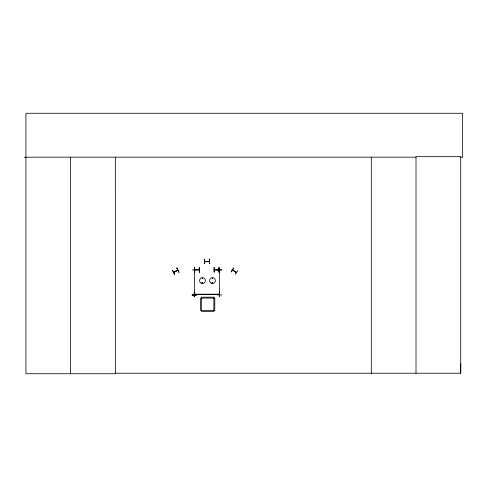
<?xml version="1.0" encoding="UTF-8"?>
<svg xmlns="http://www.w3.org/2000/svg" width="487" height="487" viewBox="0 0 487 487"><rect width="100%" height="100%" fill="white"/><g stroke="black" fill="none" stroke-linecap="round" stroke-linejoin="round"><path stroke-width="0.73" d="M460.373 157.173L462.65 157.173L462.65 113.264L25.921 113.264L25.921 373.736L115.395 373.736L115.334 373.225L460.708 373.225L460.775 363.807M173.676 272.263L174.145 272.251M236.122 272.123C238.563 274.504 225.615 265.312 236.341 272.543M194.587 294.854L194.563 269.944L194.611 270.364M219.6 270.042L219.625 270.364M219.6 294.854L219.576 269.993M202.233 278.18L202.732 278.247L202.263 278.12M202.068 282.77C203.353 281.309 202.501 284.487 202.099 282.545M202.172 282.77L202.762 282.618L202.294 282.971M212.058 282.77C213.227 281.267 212.752 284.402 212.101 282.667M212.192 282.77C213.129 281.918 212.49 283.598 212.265 282.91M219.393 270.042L219.393 270.364M177.883 270.255L173.749 272.196M212.289 278.053L212.685 278.363L212.423 278.095M204.643 261.428L205.167 261.58M208.82 261.604L209.3 261.33M195.05 293.984L194.483 294.197M219.503 294.032L219.083 293.984M194.642 269.774L199.299 269.774M214.298 269.774L218.852 269.987M231.313 271.953L233.754 267.99M231.112 271.831L233.608 267.899M232.847 270.328L232.628 269.908M235.245 274.449L237.79 270.553M204.723 261.75L204.741 261.403M209.276 261.525L204.65 261.592M194.63 294.032L195.05 294.191M219.211 294.452L218.888 294.221M219.503 294.191L218.84 294.245M194.69 269.774L199.268 269.968M218.9 269.938L214.347 269.938M194.398 269.993L194.398 270.413M218.84 294.41L219.26 294.404L194.605 294.446M173.719 272.245L177.755 270.054L177.42 270.498M177.858 270.206L173.749 272.41M232.713 269.932L236.493 272.367M194.812 294.452L194.49 294.452M204.595 259.181L204.461 263.844L204.564 259.181M209.349 263.741L209.313 259.084M204.692 261.428L209.197 261.282M209.3 261.629L204.723 261.696L209.3 261.683M192.152 269.895L196.809 269.932M217.165 269.725L221.822 269.932L217.172 269.926M194.337 296.443L194.569 291.786L194.374 296.65M219.485 291.786L219.558 296.65M219.552 291.993L219.582 296.65M219.034 294.032L219.406 294.008M192.152 294.915L196.809 294.915M221.822 294.915L217.172 294.878M24.35 157.356L25.921 157.35M25.921 157.173L416.008 157.173M214.037 267.527L214.061 272.184M218.949 267.527L219.187 272.184M194.678 294.215L219.454 294.191L218.888 294.452M176.775 268.057L178.942 272.172M209.489 259.078L209.587 263.735M219.357 291.993L219.357 296.65M194.532 291.786L194.532 296.437M460.708 373.225L460.708 156.668L416.008 156.668L416.008 373.225M371.301 157.173L371.301 373.736M214.231 267.527L214.231 272.184M199.329 267.527L199.366 272.184M115.328 157.173L115.395 373.736M70.627 157.173L70.627 373.736M172.617 270.285L174.583 274.51L172.617 270.285M176.945 267.966L178.918 272.19L176.945 267.966M194.374 291.999L194.143 296.65L194.362 291.999M196.809 294.854L192.152 295.14L196.809 294.854M194.642 267.527L194.386 272.184L194.642 267.527M199.554 267.527L199.299 272.184L199.554 267.527M213.872 297.18L201.46 297.18L201.46 311.4L213.872 311.4L213.872 297.18M214.779 298.087L200.553 298.087L200.553 310.493L214.779 310.493L214.779 298.087M219.016 272.184L219.016 267.527L218.986 272.184M211.054 283.117A2.91 2.91 0 0 0 215.418 280.597A2.91 2.91 0 0 0 211.054 278.077A2.91 2.91 0 0 0 211.054 283.117M201.034 283.117A2.91 2.91 0 0 0 205.398 280.597A2.91 2.91 0 0 0 201.034 278.077A2.91 2.91 0 0 0 201.034 283.117"/></g></svg>
